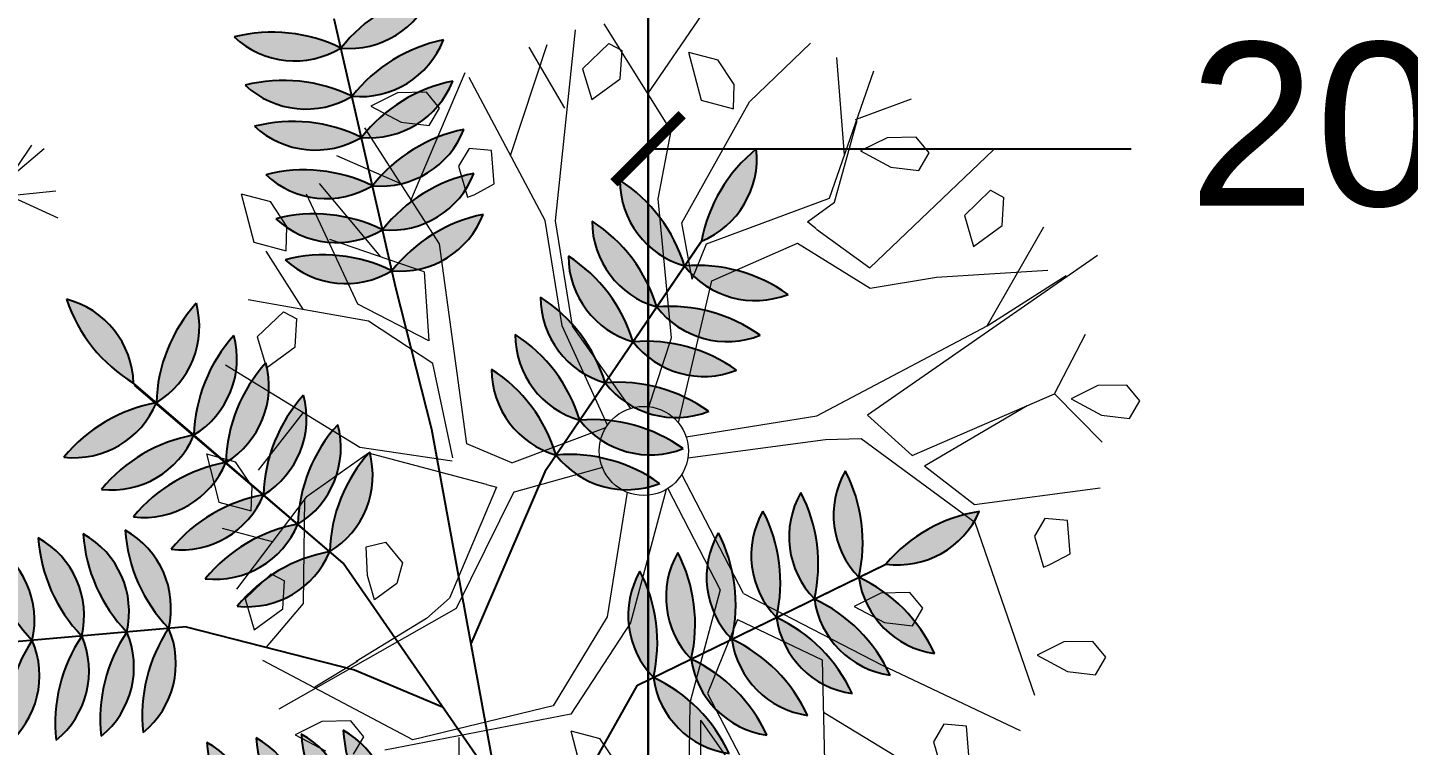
# Model space of a CAD drawing. Header units: millimetres. Extents: x -176651 to 388869, y -469666 to 486614.
# Drawn here: x 248500 to 252556, y 124867 to 126977 of the extents above; entities that cross this region are included whole.
import ezdxf

# ---------------------------------------------------------------- set-up
doc = ezdxf.new("R2010")
doc.units = ezdxf.units.MM
doc.header["$PDMODE"] = 35
doc.header["$PDSIZE"] = 0.1
doc.linetypes.add('HIDDEN', pattern=[9.525, 6.35, -3.175])
doc.layers.get('Defpoints').update_dxf_attribs({"color": 252})
doc.layers.add('A- FURNITURE', color=252, linetype='Continuous', lineweight=0)
for name, color, linetype in [('ad-Dimension', 8, 'Continuous'), ('ad-Plinth', 8, 'Continuous'), ('ad-Plot Boundary', 8, 'Continuous'), ('ad-Road', 8, 'Continuous'), ('ad-Road Hatch', 8, 'Continuous')]:
    doc.layers.add(name, color=color, linetype=linetype)
doc.styles.get("Standard").update_dxf_attribs({"font": 'arial.ttf'})
doc.dimstyles.new('Copy of A-100-DIM-INT (MM-FT)', dxfattribs={"dimscale": 500, "dimtxt": 2.4, "dimasz": 1, "dimexe": 0, "dimexo": 0, "dimgap": 1, "dimtad": 0, "dimdec": 0, "dimlfac": 0.03937, "dimdsep": 46, "dimlunit": 3, "dimtxsty": 'Standard', "dimblk": 'ARCHTICK', "dimcen": 0.025, "dimclrd": 256, "dimclre": 256, "dimclrt": 256, "dimazin": 2, "dimtfac": 1, "dimtdec": 0, "dimtix": 1, "dimtmove": 2, "dimatfit": 3, "dimldrblk": 'ARCHTICK', "dimfxl": 1, "dimtolj": 1, "dimtzin": 0, "dimarcsym": 0})

# ---------------------------------------------------------------- blocks, each defined once
blk = doc.blocks.new('A$C4fb60e89')
at = {"layer": 'ad-Road Hatch', "ltscale": 5, "transparency": 33554687}
h = blk.add_hatch(dxfattribs=at)
h.set_pattern_fill('AR-HBONE', color=256, scale=15)
h.set_pattern_definition([(45, (-193247.7, -428758.8), (0, 2155.2615), [4572, -1524]), (135, (-192170.1, -427681.1), (2e-13, 2155.2615), [4572, -1524])])
h.paths.add_polyline_path([(175594.5, -250241), (169177.9, -249341.1), (167473.5, -249057.1), (167473.5, -138693.9), (101313.5, -138693.9), (101313.5, -199953.9), (101307.7, -237994.6), (101040.4, -268291), (101007.7, -280967.7), (101066.4, -293683.6), (101242.5, -311127.2), (100909.9, -319343.6), (100949.1, -333937.5), (100668.7, -366959.6), (100727.3, -390982.9), (100668.7, -404585.6), (100538.2, -420418.5), (100466.5, -428758.8), (92426.2, -427265.5), (92163.5, -427209.5), (92163.5, -321453.9), (24803.5, -321453.9), (24803.5, -412960.5), (15653.5, -411028.6), (15653.5, -321452.2), (-19535.1, -321452.2), (-34427.5, -319476.7), (-65207.4, -315394.6), (-171770.1, -301268.1), (-185853.9, -298333.1), (-193247.7, -296831.5), (-193244, -292907.6), (-191913.8, -285219.4), (-191838.8, -284678.8), (-183397.4, -286393.2), (-169722.9, -289242.8), (-53141.2, -304697.5), (-18730.1, -309262.2), (15653.3, -309262.2), (15653.5, 703.4), (24803.5, 1114.6), (24803.5, -129543.9), (92163.5, -129543.9), (92163.5, 15133.3), (101313.5, 17712.8), (101313.5, -129543.9), (167473.5, -129543.9), (167473.5, 35551.6), (175738, 37855), (175848.8, 28595.3), (175835.8, 25947.4), (175777.1, 14040.5), (175855.3, 2315.8), (175659.7, -18036.1), (175731.4, -34038.6), (175718.4, -46839.2), (175672.7, -63402.4), (175816.2, -82071.9), (175542.3, -106356), (175490.2, -124640.8), (175574.9, -145018.8), (175731.4, -168892), (175796.6, -181268.8), (175796.6, -192667.4), (175744.5, -208200.3), (175829.2, -223276.8), (175887.9, -234871.1)])
h.paths.add_polyline_path([(24803.5, -309263.9), (92163.5, -309263.9), (92163.5, -138693.9), (24803.5, -138693.9)], flags=16)
blk = doc.blocks.new('zw$A88E')
at = {"layer": 'ad-Plot Boundary'}
for points in [[(-117254.5, -347118.9), (-83574.5, -347118.9), (-83574.5, -307368.9), (-117254.5, -307368.9)], [(-150934.5, -347118.9), (-117254.5, -347118.9), (-117254.5, -314068.9), (-150934.5, -314068.9)]]:
    blk.add_lwpolyline(points, close=True, dxfattribs=at)
blk = doc.blocks.new('_ArchTick')
at = {"color": 0, "linetype": 'ByBlock', "const_width": 0.15}
blk.add_lwpolyline([(-0.5, -0.5), (0.5, 0.5)], dxfattribs=at)
blk = doc.blocks.new('*D17')
at = {"layer": 'ad-Dimension', "linetype": 'HIDDEN', "lineweight": -2, "transparency": 16777216}
blk.add_line((-6100, -6), (-6100, 1025.8), dxfattribs=at)
at = {"layer": 'ad-Dimension', "lineweight": -2, "transparency": 16777216}
for p, q in [((-6100, 1025.8), (-4680.7, 1025.8)), ((0, 1025.8), (-1419.3, 1025.8)), ((0, 0), (0, 1025.8))]:
    blk.add_line(p, q, dxfattribs=at)
at = {"layer": 'Defpoints', "color": 0, "ltscale": 5, "transparency": 16777216}
for p in [(-6100, 1025.8), (-6100, -6), (0, 0)]:
    blk.add_point(p, dxfattribs=at)
at = {"layer": 'ad-Dimension', "lineweight": -2, "ltscale": 5, "transparency": 16777216, "xscale": 200, "yscale": 200, "zscale": 200, "rotation": 180}
blk.add_blockref('_ArchTick', (-6100, 1025.8), dxfattribs=at)
at = {"layer": 'ad-Dimension', "lineweight": -2, "ltscale": 5, "transparency": 16777216, "xscale": 200, "yscale": 200, "zscale": 200}
blk.add_blockref('_ArchTick', (0, 1025.8), dxfattribs=at)
at = {"layer": 'ad-Dimension', "ltscale": 5, "transparency": 16777216, "insert": (-3050, 1025.8), "char_height": 480, "attachment_point": 5}
blk.add_mtext("\\A1;20' [6100]", dxfattribs=at)
blk = doc.blocks.new('etgetg')
at = {"color": 4, "transparency": 33554546}
for p, q in [((260797.453, 1945747.5014, 129.9135), (260797.6083, 1945747.5733, 129.9135)), ((260797.464, 1945747.4953, 129.9135), (260797.5754, 1945747.5917, 129.9135)), ((260797.4359, 1945747.4965, 129.9135), (260797.5934, 1945747.3655, 129.9135)), ((260797.4237, 1945747.4746, 129.9135), (260797.6082, 1945747.4438, 129.9135))]:
    blk.add_line(p, q, dxfattribs=at)
blk = doc.blocks.new('QWFQFR')
at = {"color": 55, "linetype": 'Continuous', "true_color": 0x999b37}
for p, q in [((260796.0128, 1945700.0034), (260796.2025, 1945700.2898)), ((260796.0902, 1945699.7828), (260796.2935, 1945700.3094)), ((260796.2036, 1945700.0957), (260796.1494, 1945700.2964)), ((260796.4871, 1945699.949), (260796.3792, 1945700.3043)), ((260795.7407, 1945700.2682), (260795.655, 1945700.251)), ((260795.655, 1945700.251), (260795.7283, 1945700.1816)), ((260795.6951, 1945699.9522), (260795.948, 1945700.2737)), ((260795.8231, 1945700.2472), (260795.7407, 1945700.2682)), ((260795.8481, 1945700.1924), (260795.8231, 1945700.2472)), ((260796.0611, 1945699.7916), (260795.9552, 1945700.256)), ((260796.3777, 1945700.245), (260796.2841, 1945700.1938)), ((260796.3777, 1945700.245), (260796.4098, 1945700.2146)), ((260796.4497, 1945700.0721), (260796.6651, 1945700.2554)), ((260795.7432, 1945699.8072), (260795.6208, 1945700.1944)), ((260796.3832, 1945700.1363), (260796.4098, 1945700.2146)), ((260795.7283, 1945700.1816), (260795.8048, 1945700.1506)), ((260795.8048, 1945700.1506), (260795.8481, 1945700.1924)), ((260796.2841, 1945700.1938), (260796.2859, 1945700.099)), ((260796.5972, 1945700.1594), (260796.5955, 1945700.013)), ((260796.5972, 1945700.1594), (260796.6737, 1945700.115)), ((260795.6783, 1945700.0088), (260795.5204, 1945700.1356)), ((260796.2859, 1945700.099), (260796.3832, 1945700.1363)), ((260796.7012, 1945700.032), (260796.6737, 1945700.115)), ((260795.22, 1945700.1016), (260795.2183, 1945699.9552)), ((260795.22, 1945700.1016), (260795.2964, 1945700.0572)), ((260796.7315, 1945699.971), (260796.9496, 1945700.0903)), ((260795.324, 1945699.9742), (260795.2964, 1945700.0572)), ((260795.4655, 1945699.6991), (260795.4049, 1945700.0505)), ((260795.5669, 1945699.8153), (260795.4499, 1945700.0711)), ((260795.9006, 1945700.0548), (260795.8574, 1945700.0129)), ((260795.963, 1945700.0319), (260795.9006, 1945700.0548)), ((260795.9448, 1945699.9353), (260795.963, 1945700.0319)), ((260796.6804, 1945699.9637), (260796.7012, 1945700.032)), ((260795.8574, 1945700.0129), (260795.8591, 1945699.9181)), ((260796.5955, 1945700.013), (260796.6804, 1945699.9637)), ((260796.9603, 1945699.7477), (260797.0136, 1945700.0296)), ((260795.2183, 1945699.9552), (260795.3032, 1945699.9059)), ((260795.3032, 1945699.9059), (260795.324, 1945699.9742)), ((260796.4466, 1945699.6798), (260796.7315, 1945699.971)), ((260796.8844, 1945699.6363), (260797.1075, 1945699.9634)), ((260795.3068, 1945699.7254), (260795.2464, 1945699.92)), ((260795.8591, 1945699.9181), (260795.8791, 1945699.9199)), ((260795.8791, 1945699.9199), (260795.9448, 1945699.9353)), ((260796.3978, 1945699.7666), (260796.4871, 1945699.949)), ((260795.6787, 1945699.7398), (260795.4355, 1945699.9039)), ((260796.8953, 1945699.6214), (260797.0223, 1945699.8356)), ((260797.0188, 1945699.8393), (260797.1934, 1945699.855)), ((260795.4822, 1945699.6425), (260795.1578, 1945699.7958)), ((260795.6665, 1945699.2194), (260795.7432, 1945699.8072)), ((260796.0283, 1945699.4802), (260796.0611, 1945699.7916)), ((260796.0574, 1945699.4714), (260796.0902, 1945699.7828)), ((260796.3282, 1945699.3621), (260796.3978, 1945699.7666)), ((260797.0942, 1945699.7636), (260797.0085, 1945699.7464)), ((260797.1766, 1945699.7426), (260797.0942, 1945699.7636)), ((260795.2488, 1945699.7348), (260795.1552, 1945699.6837)), ((260795.2488, 1945699.7348), (260795.2809, 1945699.7045)), ((260795.6787, 1945699.7398), (260795.6379, 1945699.5404)), ((260797.0085, 1945699.7464), (260797.0817, 1945699.6771)), ((260797.2016, 1945699.6879), (260797.1766, 1945699.7426)), ((260795.1552, 1945699.6837), (260795.157, 1945699.5889)), ((260795.2543, 1945699.6261), (260795.2809, 1945699.7045)), ((260795.6379, 1945699.5404), (260795.4655, 1945699.6991)), ((260796.4321, 1945699.5125), (260796.4466, 1945699.6798)), ((260797.0817, 1945699.6771), (260797.1583, 1945699.646)), ((260797.1583, 1945699.646), (260797.2016, 1945699.6879)), ((260795.361, 1945699.2914), (260795.0437, 1945699.6279)), ((260795.6322, 1945699.4735), (260795.4822, 1945699.6425)), ((260796.5004, 1945699.6016), (260796.8844, 1945699.6363)), ((260796.9446, 1945699.4083), (260797.3863, 1945699.6476)), ((260795.157, 1945699.5889), (260795.2543, 1945699.6261)), ((260796.4321, 1945699.5125), (260796.5004, 1945699.6016)), ((260796.8032, 1945699.5864), (260796.8953, 1945699.6214)), ((260796.8225, 1945699.5601), (260796.8032, 1945699.5864)), ((260796.8238, 1945699.5588), (260796.9446, 1945699.4083)), ((260796.4867, 1945699.4925), (260796.7587, 1945699.5337)), ((260796.7587, 1945699.5337), (260796.9297, 1945699.35)), ((260797.3469, 1945699.5348), (260797.2533, 1945699.4837)), ((260797.3469, 1945699.5348), (260797.3789, 1945699.5045)), ((260795.6164, 1945699.19), (260795.6322, 1945699.4735)), ((260796.0797, 1945699.1637), (260796.0283, 1945699.4802)), ((260796.1586, 1945699.1935), (260796.0574, 1945699.4714)), ((260796.2827, 1945699.1156), (260796.4867, 1945699.4925)), ((260797.2533, 1945699.4837), (260797.255, 1945699.3889)), ((260797.3524, 1945699.4261), (260797.3789, 1945699.5045)), ((260795.2265, 1945699.4341), (260795.0548, 1945699.3053)), ((260797.255, 1945699.3889), (260797.3524, 1945699.4261)), ((260794.9209, 1945699.391), (260794.9192, 1945699.2446)), ((260794.9209, 1945699.391), (260794.9973, 1945699.3466)), ((260797.2324, 1945699.1532), (260797.4693, 1945699.3903)), ((260795.0249, 1945699.2636), (260794.9973, 1945699.3466)), ((260796.2116, 1945699.1842), (260796.3282, 1945699.3621)), ((260796.9297, 1945699.35), (260797.1261, 1945699.3297)), ((260797.1261, 1945699.3297), (260797.4473, 1945699.2638)), ((260795.0041, 1945699.1953), (260795.0249, 1945699.2636)), ((260795.3807, 1945699.2683), (260795.1705, 1945699.1912)), ((260795.6113, 1945699.1812), (260795.361, 1945699.2914)), ((260795.6907, 1945699.0883), (260795.3807, 1945699.2683)), ((260797.5999, 1945699.2677), (260796.8245, 1945698.9919)), ((260794.9192, 1945699.2446), (260795.0041, 1945699.1953)), ((260797.2324, 1945699.1532), (260797.4949, 1945699.235)), ((260795.1705, 1945699.1912), (260794.9016, 1945698.9844)), ((260795.1648, 1945699.1891), (260795.0798, 1945698.8926)), ((260795.78, 1945699.13), (260795.6665, 1945699.2194)), ((260795.0404, 1945699.0911), (260794.9087, 1945699.1676)), ((260795.78, 1945699.13), (260796.0735, 1945699.1582)), ((260796.6805, 1945699.0287), (260797.2324, 1945699.1532)), ((260795.7173, 1945699.0735), (260795.4985, 1945698.7952)), ((260795.691, 1945699.0888), (260795.7173, 1945699.0735)), ((260796.2937, 1945699.0702), (260796.6805, 1945699.0287)), ((260795.7634, 1945699.0467), (260795.5094, 1945698.7608)), ((260795.7631, 1945699.0462), (260795.7641, 1945699.0456)), ((260796.0329, 1945699.0475), (260795.7641, 1945699.0456)), ((260797.3715, 1945698.9085), (260797.5052, 1945699.0533)), ((260795.0121, 1945699.0013), (260794.9185, 1945698.9502)), ((260795.0121, 1945699.0013), (260795.0442, 1945698.971)), ((260795.2836, 1945698.9219), (260795.3023, 1945699.0049)), ((260795.3023, 1945699.0049), (260795.36, 1945699.0027)), ((260795.36, 1945699.0027), (260795.3925, 1945698.9317)), ((260796.2823, 1945699.0087), (260796.6871, 1945698.9546)), ((260796.8245, 1945698.9919), (260796.9199, 1945698.8429)), ((260794.9185, 1945698.9502), (260794.9203, 1945698.8554)), ((260795.0176, 1945698.8926), (260795.0442, 1945698.971)), ((260796.0838, 1945698.9583), (260795.9309, 1945698.6209)), ((260796.2026, 1945698.9378), (260796.272, 1945698.6102)), ((260796.3361, 1945698.5814), (260796.2522, 1945698.9668)), ((260796.6871, 1945698.9546), (260796.7889, 1945698.9306)), ((260795.2849, 1945698.848), (260795.2836, 1945698.9219)), ((260795.3925, 1945698.9317), (260795.3607, 1945698.8771)), ((260796.1966, 1945698.936), (260795.9928, 1945698.585)), ((260796.7889, 1945698.9306), (260797.0466, 1945698.6054)), ((260796.9199, 1945698.8429), (260797.3715, 1945698.9085)), ((260797.3715, 1945698.9085), (260797.469, 1945698.7348)), ((260797.5, 1945698.8982), (260797.4143, 1945698.881)), ((260797.5824, 1945698.8772), (260797.5, 1945698.8982)), ((260794.9203, 1945698.8554), (260795.0176, 1945698.8926)), ((260795.0798, 1945698.8926), (260794.9417, 1945698.7972)), ((260795.3607, 1945698.8771), (260795.2849, 1945698.848)), ((260796.9468, 1945698.8038), (260797.2844, 1945698.8959)), ((260797.4143, 1945698.881), (260797.4876, 1945698.8116)), ((260797.6074, 1945698.8225), (260797.5824, 1945698.8772)), ((260797.5642, 1945698.7806), (260797.6074, 1945698.8225)), ((260795.4985, 1945698.7952), (260795.4178, 1945698.7548)), ((260796.9468, 1945698.8038), (260797.0596, 1945698.6563)), ((260797.4876, 1945698.8116), (260797.5642, 1945698.7806)), ((260795.286, 1945698.4216), (260794.9214, 1945698.7621)), ((260795.5094, 1945698.7608), (260794.9293, 1945698.6113)), ((260795.4178, 1945698.7548), (260795.1849, 1945698.6874)), ((260795.1901, 1945698.6867), (260795.0484, 1945698.6465)), ((260797.0596, 1945698.6563), (260797.4277, 1945698.6066)), ((260795.9309, 1945698.6209), (260795.7093, 1945698.41)), ((260795.9928, 1945698.585), (260795.7536, 1945698.3725)), ((260796.272, 1945698.6102), (260796.0991, 1945698.3124)), ((260796.3361, 1945698.5814), (260796.6715, 1945698.2728)), ((260797.0466, 1945698.6054), (260797.0826, 1945698.0692)), ((260795.042, 1945698.5435), (260794.9563, 1945698.5263)), ((260795.1244, 1945698.5225), (260795.042, 1945698.5435)), ((260797.2481, 1945698.5622), (260797.2049, 1945698.5203)), ((260797.3105, 1945698.5393), (260797.2481, 1945698.5622)), ((260797.2923, 1945698.4427), (260797.3105, 1945698.5393)), ((260794.9563, 1945698.5263), (260795.0296, 1945698.457)), ((260795.1494, 1945698.4678), (260795.1244, 1945698.5225)), ((260796.2983, 1945698.513), (260796.1566, 1945698.3259)), ((260796.2983, 1945698.513), (260796.5079, 1945698.3327)), ((260797.2049, 1945698.5203), (260797.2066, 1945698.4255)), ((260795.1061, 1945698.4259), (260795.1494, 1945698.4678)), ((260796.7256, 1945698.477), (260796.6398, 1945698.4598)), ((260796.6398, 1945698.4598), (260796.7131, 1945698.3905)), ((260796.808, 1945698.456), (260796.7256, 1945698.477)), ((260796.833, 1945698.4013), (260796.808, 1945698.456)), ((260795.7536, 1945698.3725), (260795.1987, 1945698.4138)), ((260795.7093, 1945698.41), (260795.286, 1945698.4216)), ((260797.2066, 1945698.4255), (260797.2266, 1945698.4273)), ((260797.2266, 1945698.4273), (260797.2923, 1945698.4427)), ((260795.4176, 1945698.392), (260795.324, 1945698.0599)), ((260796.7131, 1945698.3905), (260796.7897, 1945698.3594)), ((260796.7897, 1945698.3594), (260796.833, 1945698.4013)), ((260796.5079, 1945698.3327), (260796.4215, 1945697.9847)), ((260795.7405, 1945698.3255), (260795.7388, 1945698.1791)), ((260795.7405, 1945698.3255), (260795.8169, 1945698.2811)), ((260796.0991, 1945698.3124), (260796.0186, 1945698.0313)), ((260796.1566, 1945698.3259), (260796.2062, 1945698.098)), ((260795.8445, 1945698.1981), (260795.8169, 1945698.2811)), ((260796.1159, 1945698.2559), (260795.9752, 1945697.7287)), ((260796.1159, 1945698.2559), (260796.2171, 1945697.9755)), ((260796.6715, 1945698.2728), (260797.0143, 1945697.9801)), ((260796.4708, 1945698.1834), (260796.7787, 1945697.8593)), ((260797.2067, 1945698.1976), (260797.121, 1945698.1804)), ((260797.121, 1945698.1804), (260797.1943, 1945698.111)), ((260797.2891, 1945698.1766), (260797.2067, 1945698.1976)), ((260797.3141, 1945698.1218), (260797.2891, 1945698.1766)), ((260797.1943, 1945698.111), (260797.2709, 1945698.08)), ((260797.2709, 1945698.08), (260797.3141, 1945698.1218)), ((260796.8032, 1945698.0568), (260796.76, 1945698.0149)), ((260796.8657, 1945698.0339), (260796.8032, 1945698.0568)), ((260796.76, 1945698.0149), (260796.7617, 1945697.9201)), ((260796.8474, 1945697.9373), (260796.8657, 1945698.0339))]:
    blk.add_line(p, q, dxfattribs=at)
blk.add_circle((260796.163, 1945699.0626), 0.131, dxfattribs=at)
blk = doc.blocks.new('WEFR')
at = {"layer": 'Defpoints', "linetype": 'Continuous', "true_color": 0xd19cc7, "transparency": 33554559}
for points in [[(260796.0978, 1945781.0578, 0.177771), (260795.8037, 1945781.1715, 0.334535)], [(260796.4002, 1945781.1473, 0.177771), (260796.0978, 1945781.0578, 0.334535)], [(260796.0919, 1945780.9126, 0.177771), (260795.7978, 1945781.0263, 0.334535)], [(260796.3943, 1945781.002, 0.177771), (260796.0919, 1945780.9126, 0.334535)], [(260796.0869, 1945780.7888, 0.177771), (260795.7928, 1945780.9025, 0.334535)], [(260796.3892, 1945780.8783, 0.177771), (260796.0869, 1945780.7888, 0.334535)], [(260796.081, 1945780.6431, 0.177771), (260795.7869, 1945780.7567, 0.334535)], [(260796.3833, 1945780.7325, 0.177771), (260796.081, 1945780.6431, 0.334535)], [(260796.0756, 1945780.5105, 0.177771), (260795.7815, 1945780.6242, 0.334535)], [(260796.3779, 1945780.5999, 0.177771), (260796.0756, 1945780.5105, 0.334535)], [(260795.1263, 1945780.5566, 0.177771), (260795.2516, 1945780.2673, 0.334535)], [(260796.0706, 1945780.3869, 0.177771), (260795.7765, 1945780.5006, 0.334535)], [(260796.3729, 1945780.4764, 0.177771), (260796.0706, 1945780.3869, 0.334535)], [(260796.9037, 1945780.1752, 0.177771), (260796.7865, 1945780.4679, 0.334535)], [(260795.4912, 1945780.4458, 0.177771), (260795.3011, 1945780.1942, 0.334535)], [(260797.1974, 1945780.4519, 0.177771), (260796.9707, 1945780.2327, 0.334535)], [(260796.7934, 1945780.0806, 0.177771), (260796.6762, 1945780.3733, 0.334535)], [(260795.5727, 1945780.3254, 0.177771), (260795.3826, 1945780.0739, 0.334535)], [(260796.6994, 1945779.9999, 0.177771), (260796.5822, 1945780.2926, 0.334535)], [(260795.6422, 1945780.2229, 0.177771), (260795.4521, 1945779.9713, 0.334535)], [(260795.3011, 1945780.1942, 0.177771), (260794.997, 1945780.1109, 0.334535)], [(260796.5887, 1945779.9049, 0.177771), (260796.4714, 1945780.1976, 0.334535)], [(260797.1752, 1945780.0149, 0.177771), (260796.9037, 1945780.1752, 0.334535)], [(260795.724, 1945780.1021, 0.177771), (260795.5339, 1945779.8505, 0.334535)], [(260796.488, 1945779.8185, 0.177771), (260796.3708, 1945780.1112, 0.334535)], [(260795.3826, 1945780.0739, 0.177771), (260795.0785, 1945779.9906, 0.334535)], [(260797.0649, 1945779.9203, 0.177771), (260796.7934, 1945780.0806, 0.334535)], [(260796.3942, 1945779.738, 0.177771), (260796.2769, 1945780.0307, 0.334535)], [(260795.7984, 1945779.9923, 0.177771), (260795.6084, 1945779.7407, 0.334535)], [(260796.9709, 1945779.8396, 0.177771), (260796.6994, 1945779.9999, 0.334535)], [(260795.4521, 1945779.9713, 0.177771), (260795.148, 1945779.8881, 0.334535)], [(260794.7187, 1945779.9274, 0.177771), (260794.7663, 1945779.6157, 0.334535)], [(260794.8623, 1945779.9018, 0.177771), (260794.9099, 1945779.5901, 0.334535)], [(260796.8602, 1945779.7446, 0.177771), (260796.5887, 1945779.9049, 0.334535)], [(260794.9929, 1945779.8784, 0.177771), (260795.0405, 1945779.5668, 0.334535)], [(260795.1147, 1945779.8567, 0.177771), (260795.1622, 1945779.545, 0.334535)], [(260795.5339, 1945779.8505, 0.177771), (260795.2298, 1945779.7673, 0.334535)], [(260795.8678, 1945779.8899, 0.177771), (260795.6777, 1945779.6383, 0.334535)], [(260796.7595, 1945779.6582, 0.177771), (260796.488, 1945779.8185, 0.334535)], [(260795.6084, 1945779.7407, 0.177771), (260795.3043, 1945779.6574, 0.334535)], [(260796.6657, 1945779.5777, 0.177771), (260796.3942, 1945779.738, 0.334535)], [(260794.7663, 1945779.6157, 0.177771), (260794.6137, 1945779.3398, 0.334535)], [(260795.6777, 1945779.6383, 0.177771), (260795.3736, 1945779.5551, 0.334535)], [(260794.9099, 1945779.5901, 0.177771), (260794.7574, 1945779.3141, 0.334535)], [(260795.0405, 1945779.5668, 0.177771), (260794.888, 1945779.2908, 0.334535)], [(260795.1622, 1945779.545, 0.177771), (260795.0097, 1945779.2691, 0.334535)], [(260797.1578, 1945779.1581, 0.177771), (260797.2017, 1945779.4703, 0.334535)], [(260796.8934, 1945779.1076, 0.177771), (260796.9372, 1945779.4198, 0.334535)], [(260797.0151, 1945779.1308, 0.177771), (260797.0589, 1945779.443, 0.334535)], [(260796.6198, 1945779.0553, 0.177771), (260796.6636, 1945779.3675, 0.334535)], [(260796.7501, 1945779.0802, 0.177771), (260796.7939, 1945779.3924, 0.334535)], [(260796.4983, 1945779.0321, 0.177771), (260796.5422, 1945779.3443, 0.334535)], [(260797.5502, 1945779.252, 0.177771), (260797.2445, 1945779.1746, 0.334535)], [(260795.1826, 1945779.192, 0.177771), (260795.2301, 1945778.8804, 0.334535)], [(260795.3262, 1945779.1664, 0.177771), (260795.3738, 1945778.8547, 0.334535)], [(260795.4568, 1945779.1431, 0.177771), (260795.5044, 1945778.8314, 0.334535)], [(260797.1709, 1945778.8567, 0.177771), (260797.0151, 1945779.1308, 0.334535)], [(260797.3137, 1945778.884, 0.177771), (260797.1578, 1945779.1581, 0.334535)], [(260795.5785, 1945779.1213, 0.177771), (260795.6261, 1945778.8096, 0.334535)], [(260797.0492, 1945778.8335, 0.177771), (260796.8934, 1945779.1076, 0.334535)], [(260796.7756, 1945778.7812, 0.177771), (260796.6198, 1945779.0553, 0.334535)], [(260796.9059, 1945778.8061, 0.177771), (260796.7501, 1945779.0802, 0.334535)], [(260796.6541, 1945778.758, 0.177771), (260796.4983, 1945779.0321, 0.334535)]]:
    blk.add_hatch(color=9, dxfattribs=at).paths.add_polyline_path(points)
at = {"layer": 'Defpoints', "color": 9, "linetype": 'Continuous', "true_color": 0xd19cc7, "transparency": 33554559}
for p, q in [((260796.0685, 1945780.3351, 129.9135), (260796.1014, 1945781.146, 129.9135)), ((260796.0685, 1945780.3351, 129.9135), (260796.1014, 1945781.146, 129.9135)), ((260796.0614, 1945779.9056, 129.9135), (260796.0685, 1945780.3351, 129.9135)), ((260795.7068, 1945779.5954, 129.9135), (260795.2516, 1945780.2673, 129.9135)), ((260795.7068, 1945779.5954, 129.9135), (260795.2516, 1945780.2673, 129.9135)), ((260795.7068, 1945779.5954, 129.9135), (260795.2524, 1945780.2613, 129.9135)), ((260796.3548, 1945779.7042, 129.9135), (260796.9707, 1945780.2327, 129.9135)), ((260796.3548, 1945779.7042, 129.9135), (260796.9659, 1945780.2286, 129.9135)), ((260795.9313, 1945778.3586, 129.9135), (260796.0614, 1945779.9056, 129.9135)), ((260796.0078, 1945779.2675, 129.9135), (260796.3548, 1945779.7042, 129.9135)), ((260795.2133, 1945779.5359, 129.9135), (260794.4143, 1945779.6786, 129.9135)), ((260795.2133, 1945779.5359, 129.9135), (260794.4143, 1945779.6786, 129.9135)), ((260795.9723, 1945778.8457, 129.9135), (260795.7068, 1945779.5954, 129.9135)), ((260795.2133, 1945779.5359, 129.9135), (260795.6573, 1945779.2838, 129.9135)), ((260795.6573, 1945779.2838, 129.9135), (260795.8783, 1945779.111, 129.9135)), ((260796.4474, 1945779.0224, 129.9135), (260797.2445, 1945779.1746, 129.9135)), ((260796.4474, 1945779.0224, 129.9135), (260797.2383, 1945779.1734, 129.9135)), ((260795.9441, 1945778.5104, 129.9135), (260796.4474, 1945779.0224, 129.9135))]:
    blk.add_line(p, q, dxfattribs=at)
for centre, radius, start, end in [((260796.0262, 1945781.3098, 129.9135), 0.262, 211.8722, 285.8597), ((260795.796, 1945780.7142, 129.9135), 0.4574, 48.7055, 89.0264), ((260796.3708, 1945780.6908, 129.9135), 0.4574, 86.32, 126.6409), ((260796.1896, 1945781.3032, 129.9135), 0.262, 249.4867, 323.4742), ((260796.0203, 1945781.1646, 129.9135), 0.262, 211.8722, 285.8597), ((260795.7901, 1945780.5689, 129.9135), 0.4574, 48.7055, 89.0264), ((260796.3649, 1945780.5456, 129.9135), 0.4574, 86.32, 126.6409), ((260796.1837, 1945781.158, 129.9135), 0.262, 249.4867, 323.4742), ((260796.0153, 1945781.0409, 129.9135), 0.262, 211.8722, 285.8597), ((260795.785, 1945780.4452, 129.9135), 0.4574, 48.7055, 89.0264), ((260796.3599, 1945780.4218, 129.9135), 0.4574, 86.32, 126.6409), ((260796.1787, 1945781.0342, 129.9135), 0.262, 249.4867, 323.4742), ((260796.0094, 1945780.8951, 129.9135), 0.262, 211.8722, 285.8597), ((260795.7791, 1945780.2994, 129.9135), 0.4574, 48.7055, 89.0264), ((260796.354, 1945780.276, 129.9135), 0.4574, 86.32, 126.6409), ((260796.1728, 1945780.8884, 129.9135), 0.262, 249.4867, 323.4742), ((260796.004, 1945780.7625, 129.9135), 0.262, 211.8722, 285.8597), ((260795.7737, 1945780.1668, 129.9135), 0.4574, 48.7055, 89.0264), ((260796.3486, 1945780.1435, 129.9135), 0.4574, 86.32, 126.6409), ((260796.1674, 1945780.7559, 129.9135), 0.262, 249.4867, 323.4742), ((260794.9969, 1945780.3288, 129.9135), 0.262, 346.4181, 60.4057), ((260795.583, 1945780.5826, 129.9135), 0.4574, 183.2515, 223.5723), ((260795.999, 1945780.639, 129.9135), 0.262, 211.8722, 285.8597), ((260795.7687, 1945780.0433, 129.9135), 0.4574, 48.7055, 89.0264), ((260796.3436, 1945780.0199, 129.9135), 0.4574, 86.32, 126.6409), ((260796.1624, 1945780.6323, 129.9135), 0.262, 249.4867, 323.4742), ((260797.0393, 1945780.3994, 129.9135), 0.262, 164.8342, 238.8217), ((260796.4465, 1945780.1619, 129.9135), 0.4574, 1.6675, 41.9884), ((260795.2292, 1945780.4461, 129.9135), 0.262, 285.9332, 359.9207), ((260795.7387, 1945780.0611, 129.9135), 0.4574, 122.7665, 163.0874), ((260796.9386, 1945780.4928, 129.9135), 0.262, 277.0365, 351.024), ((260797.3825, 1945780.0336, 129.9135), 0.4574, 113.8698, 154.1906), ((260796.929, 1945780.3047, 129.9135), 0.262, 164.8342, 238.8217), ((260796.3362, 1945780.0673, 129.9135), 0.4574, 1.6675, 41.9884), ((260795.3107, 1945780.3258, 129.9135), 0.262, 285.9332, 359.9207), ((260795.8203, 1945779.9408, 129.9135), 0.4574, 122.7665, 163.0874), ((260796.835, 1945780.2241, 129.9135), 0.262, 164.8342, 238.8217), ((260796.2422, 1945779.9866, 129.9135), 0.4574, 1.6675, 41.9884), ((260795.3802, 1945780.2233, 129.9135), 0.262, 285.9332, 359.9207), ((260795.8897, 1945779.8383, 129.9135), 0.4574, 122.7665, 163.0874), ((260795.2624, 1945779.7384, 129.9135), 0.4574, 85.152, 125.4729), ((260795.0938, 1945780.3544, 129.9135), 0.262, 248.3187, 322.3062), ((260796.7243, 1945780.1291, 129.9135), 0.262, 164.8342, 238.8217), ((260796.1315, 1945779.8916, 129.9135), 0.4574, 1.6675, 41.9884), ((260797.1458, 1945780.2753, 129.9135), 0.262, 202.4487, 276.4362), ((260796.8211, 1945779.7253, 129.9135), 0.4574, 39.282, 79.6029), ((260795.462, 1945780.1025, 129.9135), 0.262, 285.9332, 359.9207), ((260795.9716, 1945779.7175, 129.9135), 0.4574, 122.7665, 163.0874), ((260796.6236, 1945780.0426, 129.9135), 0.262, 164.8342, 238.8217), ((260796.0308, 1945779.8052, 129.9135), 0.4574, 1.6675, 41.9884), ((260795.344, 1945779.6181, 129.9135), 0.4574, 85.152, 125.4729), ((260795.1753, 1945780.2341, 129.9135), 0.262, 248.3187, 322.3062), ((260797.0355, 1945780.1806, 129.9135), 0.262, 202.4487, 276.4362), ((260796.7108, 1945779.6307, 129.9135), 0.4574, 39.282, 79.6029), ((260796.5298, 1945779.9621, 129.9135), 0.262, 164.8342, 238.8217), ((260795.9369, 1945779.7247, 129.9135), 0.4574, 1.6675, 41.9884), ((260795.5365, 1945779.9926, 129.9135), 0.262, 285.9332, 359.9207), ((260796.046, 1945779.6076, 129.9135), 0.4574, 122.7665, 163.0874), ((260796.9415, 1945780.1, 129.9135), 0.262, 202.4487, 276.4362), ((260796.6169, 1945779.55, 129.9135), 0.4574, 39.282, 79.6029), ((260795.4135, 1945779.5156, 129.9135), 0.4574, 85.152, 125.4729), ((260795.2448, 1945780.1315, 129.9135), 0.262, 248.3187, 322.3062), ((260795.1669, 1945779.8364, 129.9135), 0.4574, 168.52, 208.8409), ((260794.5356, 1945779.74, 129.9135), 0.262, 331.6867, 45.6742), ((260795.3106, 1945779.8107, 129.9135), 0.4574, 168.52, 208.8409), ((260794.6793, 1945779.7143, 129.9135), 0.262, 331.6867, 45.6742), ((260796.8308, 1945780.0049, 129.9135), 0.262, 202.4487, 276.4362), ((260796.5061, 1945779.455, 129.9135), 0.4574, 39.282, 79.6029), ((260795.4412, 1945779.7874, 129.9135), 0.4574, 168.52, 208.8409), ((260794.8099, 1945779.691, 129.9135), 0.262, 331.6867, 45.6742), ((260795.5629, 1945779.7657, 129.9135), 0.4574, 168.52, 208.8409), ((260794.9316, 1945779.6693, 129.9135), 0.262, 331.6867, 45.6742), ((260795.4953, 1945779.3948, 129.9135), 0.4574, 85.152, 125.4729), ((260795.6058, 1945779.8903, 129.9135), 0.262, 285.9332, 359.9207), ((260796.1154, 1945779.5053, 129.9135), 0.4574, 122.7665, 163.0874), ((260795.3266, 1945780.0107, 129.9135), 0.262, 248.3187, 322.3062), ((260796.7301, 1945779.9185, 129.9135), 0.262, 202.4487, 276.4362), ((260796.4054, 1945779.3686, 129.9135), 0.4574, 39.282, 79.6029), ((260795.5697, 1945779.2849, 129.9135), 0.4574, 85.152, 125.4729), ((260795.4011, 1945779.9009, 129.9135), 0.262, 248.3187, 322.3062), ((260796.6363, 1945779.838, 129.9135), 0.262, 202.4487, 276.4362), ((260796.3116, 1945779.2881, 129.9135), 0.4574, 39.282, 79.6029), ((260794.5069, 1945779.579, 129.9135), 0.262, 294.0722, 8.0597), ((260795.0658, 1945779.27, 129.9135), 0.4574, 130.9055, 171.2264), ((260795.6391, 1945779.1826, 129.9135), 0.4574, 85.152, 125.4729), ((260795.4704, 1945779.7985, 129.9135), 0.262, 248.3187, 322.3062), ((260794.6505, 1945779.5534, 129.9135), 0.262, 294.0722, 8.0597), ((260795.2094, 1945779.2444, 129.9135), 0.4574, 130.9055, 171.2264), ((260794.7811, 1945779.53, 129.9135), 0.262, 294.0722, 8.0597), ((260795.34, 1945779.221, 129.9135), 0.4574, 130.9055, 171.2264), ((260794.9028, 1945779.5083, 129.9135), 0.262, 294.0722, 8.0597), ((260795.4618, 1945779.1993, 129.9135), 0.4574, 130.9055, 171.2264), ((260797.387, 1945779.2851, 129.9135), 0.262, 135.0125, 209), ((260796.7545, 1945779.3739, 129.9135), 0.4574, 331.8458, 12.1667), ((260797.1225, 1945779.2346, 129.9135), 0.262, 135.0125, 209), ((260796.4901, 1945779.3234, 129.9135), 0.4574, 331.8458, 12.1667), ((260797.2442, 1945779.2578, 129.9135), 0.262, 135.0125, 209), ((260796.6118, 1945779.3466, 129.9135), 0.4574, 331.8458, 12.1667), ((260796.8489, 1945779.1823, 129.9135), 0.262, 135.0125, 209), ((260796.2165, 1945779.2711, 129.9135), 0.4574, 331.8458, 12.1667), ((260796.9792, 1945779.2072, 129.9135), 0.262, 135.0125, 209), ((260796.3468, 1945779.296, 129.9135), 0.4574, 331.8458, 12.1667), ((260796.7275, 1945779.1591, 129.9135), 0.262, 135.0125, 209), ((260796.095, 1945779.2479, 129.9135), 0.4574, 331.8458, 12.1667), ((260797.5028, 1945778.7971, 129.9135), 0.4574, 84.0481, 124.3689), ((260797.346, 1945779.4162, 129.9135), 0.262, 247.2147, 321.2023), ((260795.6308, 1945779.101, 129.9135), 0.4574, 168.52, 208.8409), ((260794.9995, 1945779.0046, 129.9135), 0.262, 331.6867, 45.6742), ((260795.7744, 1945779.0754, 129.9135), 0.4574, 168.52, 208.8409), ((260795.1431, 1945778.979, 129.9135), 0.262, 331.6867, 45.6742), ((260795.9051, 1945779.052, 129.9135), 0.4574, 168.52, 208.8409), ((260795.2737, 1945778.9556, 129.9135), 0.262, 331.6867, 45.6742), ((260797.2749, 1945779.0972, 129.9135), 0.262, 172.627, 246.6145), ((260796.7197, 1945778.7815, 129.9135), 0.4574, 9.4603, 49.7812), ((260797.4176, 1945779.1244, 129.9135), 0.262, 172.627, 246.6145), ((260796.8625, 1945778.8088, 129.9135), 0.4574, 9.4603, 49.7812), ((260796.0268, 1945779.0303, 129.9135), 0.4574, 168.52, 208.8409), ((260795.3955, 1945778.9339, 129.9135), 0.262, 331.6867, 45.6742), ((260797.1532, 1945779.0739, 129.9135), 0.262, 172.627, 246.6145), ((260796.598, 1945778.7583, 129.9135), 0.4574, 9.4603, 49.7812), ((260796.8796, 1945779.0217, 129.9135), 0.262, 172.627, 246.6145), ((260796.3244, 1945778.706, 129.9135), 0.4574, 9.4603, 49.7812), ((260797.0099, 1945779.0466, 129.9135), 0.262, 172.627, 246.6145), ((260796.4547, 1945778.7309, 129.9135), 0.4574, 9.4603, 49.7812), ((260796.7581, 1945778.9985, 129.9135), 0.262, 172.627, 246.6145), ((260796.203, 1945778.6828, 129.9135), 0.4574, 9.4603, 49.7812)]:
    blk.add_arc(centre, radius, start, end, dxfattribs=at)
blk = doc.blocks.new('zw$1761')
at = {"color": 6, "xscale": 39.3712485404797, "yscale": 39.3712485404797, "zscale": 39.3712485404797, "rotation": 15.20137085992779}
for name, p in [('etgetg', (10181481.7, -76618231.96, -5786.26)), ('WEFR', (10181919.08, -76619476.96, -5744.21)), ('QWFQFR', (10181105.14, -76616408.95, -664.59))]:
    blk.add_blockref(name, p, dxfattribs=at)
blk = doc.blocks.new('A$C92fa9908')
at = {"layer": 'ad-Dimension'}
dim = blk.add_linear_dim(base=(-6100, 1025.8), p1=(0, 0), p2=(-6100, -6), dimstyle='Copy of A-100-DIM-INT (MM-FT)', override={"dimscale": 200}, dxfattribs=at)
dim.commit()
dim.dimension.update_dxf_attribs({"geometry": '*D17', "text_midpoint": (-3050, 1025.8)})
blk = doc.blocks.new('zw$C194')
at = {"layer": 'ad-Plinth', "ltscale": 5}
blk.add_blockref('A$C92fa9908', (64583.5, -303163.9), dxfattribs=at)

msp = doc.modelspace()

# ---------------------------------------------------------------- block references
at = {"layer": 'ad-Road', "ltscale": 5}
msp.add_blockref('A$C4fb60e89', (191838.8, 428758.8), dxfattribs=at)

# ---------------------------------------------------------------- next in the draw order: block references
at = {"ltscale": 5}
msp.add_blockref('zw$C194', (191838.8, 428758.8), dxfattribs=at)
at = {"layer": 'A- FURNITURE', "color": 6, "xscale": 25.39807961885639, "yscale": 25.39807961885639, "zscale": 25.39807961885639}
msp.add_blockref('zw$1761', (173126.7, 121263.1), dxfattribs=at)
at = {"layer": 'ad-Plot Boundary', "ltscale": 5}
msp.add_blockref('zw$A88E', (367576.8, 466613.8), dxfattribs=at)

doc.saveas('drawing.dxf')
